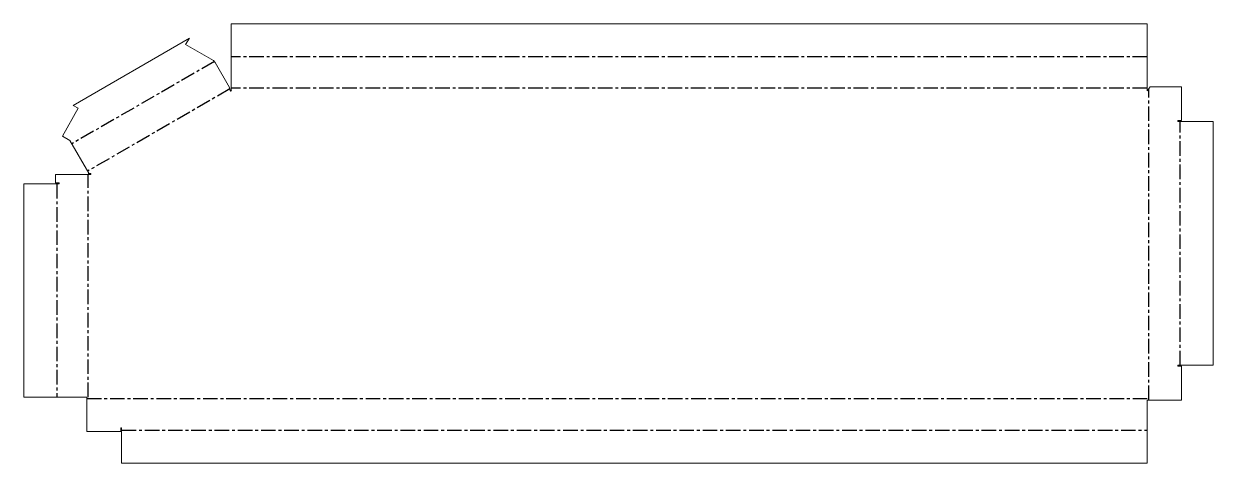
# Model space of a CAD drawing. Header units: millimetres. Extents: x -566 to 474, y -205 to 178.
import ezdxf

# ---------------------------------------------------------------- set-up
doc = ezdxf.new("R2010")
doc.units = ezdxf.units.MM
doc.linetypes.add('CENTERX2', pattern=[20.32, 12.7, -2.54, 2.54, -2.54])

msp = doc.modelspace()

# ---------------------------------------------------------------- linework, layer by layer
at = {"color": 7, "linetype": 'Continuous', "lineweight": 15}
for p, q in [((-384.7, 120.4), (-384.7, 178.3)), ((-384.7, 178.3), (416, 178.3)), ((416, 178.3), (416, 119.8)), ((-522.8, 107.1), (-421.2, 165.8)), ((-421.2, 165.8), (-424.6, 160.4)), ((-424.6, 160.4), (-400.3, 146.4)), ((-400.3, 146.4), (-398.6, 144.5)), ((-386.1, 122.8), (-398.6, 144.5)), ((-386.1, 122.8), (-385.6, 120.2)), ((-385.6, 120.2), (-385.6, 119.8)), ((-385.6, 119.8), (-385.4, 119.8)), ((-385.4, 119.8), (-385.1, 119.4)), ((-385.1, 119.4), (-384.4, 119.9)), ((-384.4, 119.9), (-384.7, 120.4)), ((416, 119.8), (416.2, 119.8)), ((416.2, 119.8), (418.7, 123.2)), ((446.2, 123.2), (418.7, 123.2)), ((446.2, 93.9), (446.2, 123.2)), ((-532.1, 80.1), (-518.5, 104.6)), ((-518.5, 104.6), (-522.8, 107.1)), ((446.2, 93.9), (442.9, 93.9)), ((442.9, 93.9), (442.9, 93)), ((442.9, 93), (473.8, 93)), ((473.8, 93), (473.8, -119.9)), ((-525.7, 76.4), (-532.1, 80.1)), ((-509.2, 47.8), (-525.7, 76.4)), ((-538.4, 46.7), (-538.4, 39.3)), ((-538.4, 46.7), (-507.5, 46.7)), ((-509.6, 47.6), (-509.2, 47.8)), ((-507.5, 47.6), (-509.6, 47.6)), ((-507.5, 46.7), (-507.5, 47.6)), ((-566, -147.8), (-566, 38.5)), ((-566, 38.5), (-535.1, 38.5)), ((-535.1, 39.3), (-538.4, 39.3)), ((-535.1, 38.5), (-535.1, 39.3)), ((473.8, -119.9), (442.9, -119.9)), ((442.9, -119.9), (442.9, -120.8)), ((442.9, -120.8), (446.2, -120.8)), ((446.2, -150.3), (446.2, -120.8)), ((-510.9, -147.8), (-566, -147.8)), ((-510.9, -147.8), (-510.9, -177.9)), ((446.2, -150.3), (416.2, -150.3)), ((416.2, -150.3), (416.2, -177.9)), ((-480.5, -174.5), (-481.3, -174.5)), ((-481.3, -174.5), (-481.3, -177.9)), ((-480.5, -205.5), (-480.5, -174.5)), ((-510.9, -177.9), (-481.3, -177.9)), ((416.2, -177.9), (416.2, -177.9)), ((416.2, -177.9), (416.2, -205.5)), ((416.2, -205.5), (-480.5, -205.5))]:
    msp.add_line(p, q, dxfattribs=at)
at = {"color": 7, "linetype": 'CENTERX2'}
for p, q in [((416, 149.5), (-384.7, 149.5)), ((-399.4, 145.4), (-524, 73.5)), ((-385.8, 121.5), (-510.3, 49.6)), ((416, 122), (-384.7, 122)), ((417.4, -150.3), (417.4, 121.5)), ((445, -119.9), (445, 93)), ((-509.6, -147.8), (-509.6, 46.7)), ((-537.2, 38.5), (-537.2, -147.8)), ((-510.9, -149.1), (416.2, -149.1)), ((-480.5, -176.7), (416.2, -176.7))]:
    msp.add_line(p, q, dxfattribs=at)

doc.saveas('drawing.dxf')
